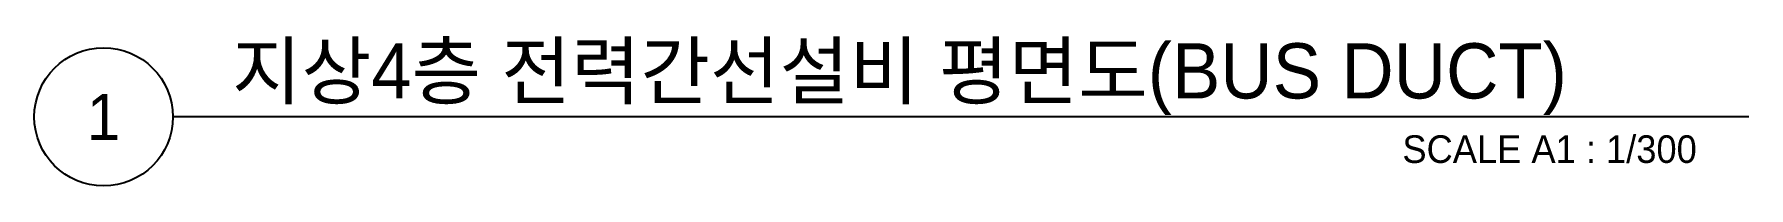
# Model space of a CAD drawing. Header units: millimetres. Extents: x 84228 to 374549, y -351975 to 847575.
# Drawn here: x 84228 to 139872, y 365250 to 370135 of the extents above; entities that cross this region are included whole.
import ezdxf
from ezdxf.enums import TextEntityAlignment as Align

# ---------------------------------------------------------------- set-up
doc = ezdxf.new("R2010")
doc.units = ezdxf.units.MM
doc.header["$LTSCALE"] = 150
doc.layers.add('-----41 Drawing Title', color=2, linetype='Continuous')
doc.styles.add('ELEC', font='Dotum.ttf')

msp = doc.modelspace()

# ---------------------------------------------------------------- linework, layer by layer
at = {"layer": '-----41 Drawing Title', "color": 7}
msp.add_line((139872, 367500), (88728, 367500), dxfattribs=at)
msp.add_circle((86478, 367500), 2250, dxfattribs=at)

# ---------------------------------------------------------------- texts
at = {"layer": '-----41 Drawing Title', "color": 2, "style": 'ELEC'}
msp.add_text('지상4층 전력간선설비 평면도(BUS DUCT)', height=1800, dxfattribs=at).set_placement((90645, 368100))
at = {"layer": '-----41 Drawing Title', "color": 7, "style": 'ELEC'}
msp.add_text('1', height=1500, dxfattribs=at).set_placement((86478, 367500), align=Align.MIDDLE)
at = {"layer": '-----41 Drawing Title', "style": 'ELEC'}
msp.add_text('SCALE A1 : 1/300', height=900, dxfattribs=at).set_placement((138187, 366000), align=Align.RIGHT)

doc.saveas('drawing.dxf')
